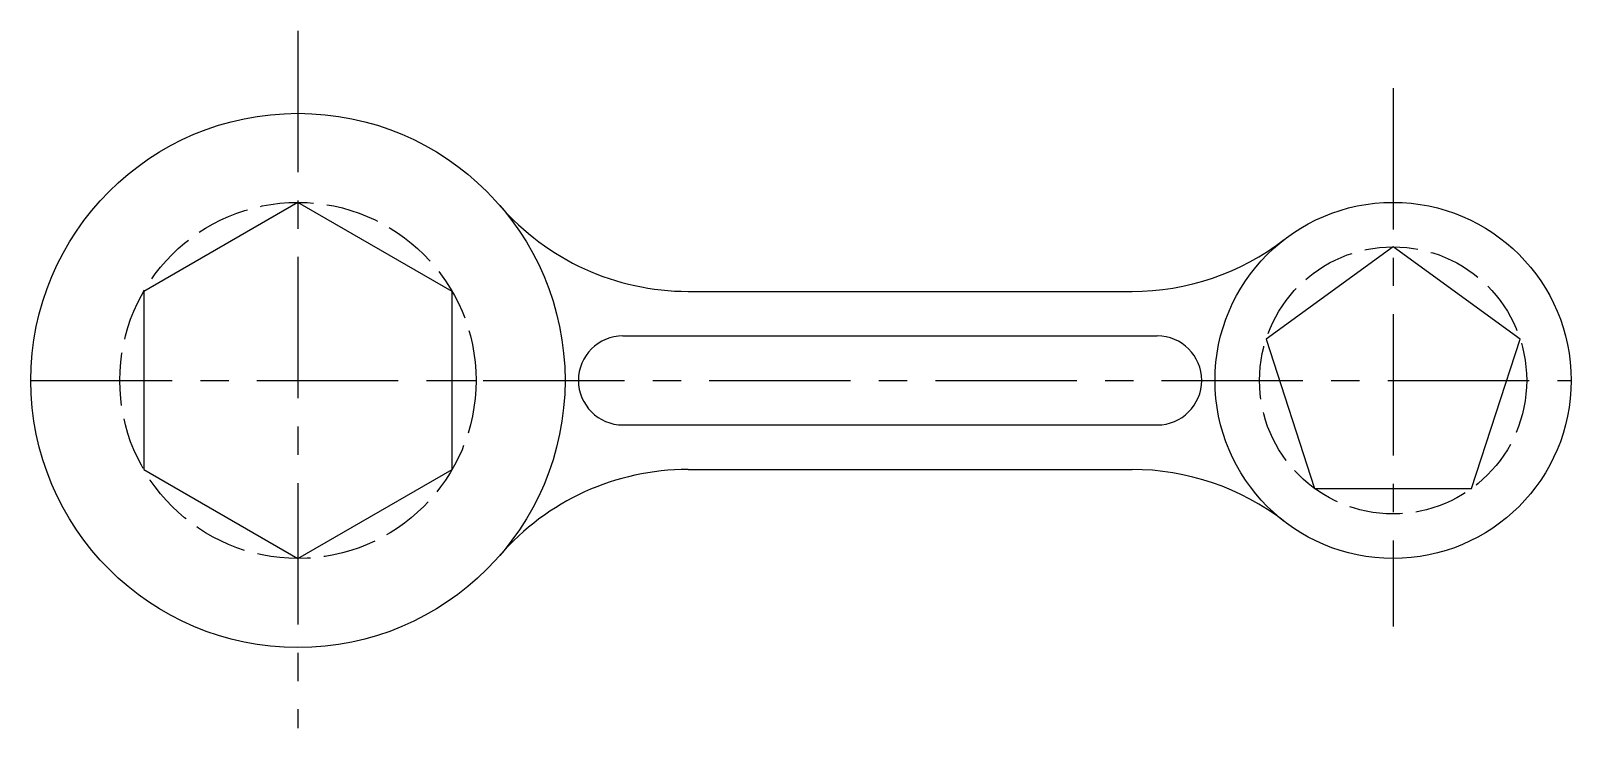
# Model space of a CAD drawing. Header units: millimetres. Extents: x 1568 to 31342, y 459 to 4403.
# Drawn here: x 8585.9 to 8758.9, y 3855.4 to 3933.8 of the extents above; entities that cross this region are included whole.
import ezdxf

# ---------------------------------------------------------------- set-up
doc = ezdxf.new("R2010")
doc.units = ezdxf.units.MM
doc.header["$LTSCALE"] = 0.5
doc.linetypes.add('ACAD_ISO02W100', pattern=[15, 12, -3])
doc.linetypes.add('CENTER', pattern=[50.8, 31.75, -6.35, 6.35, -6.35])
doc.layers.add('mid ponit', color=80, linetype='CENTER')

msp = doc.modelspace()

# ---------------------------------------------------------------- linework, layer by layer
for p, q in [((8659.679, 3904.496), (8709.536, 3904.496)), ((8652.361, 3899.496), (8712.361, 3899.496)), ((8633.182, 3894.496), (8635.861, 3894.496)), ((8652.361, 3889.496), (8712.361, 3889.496)), ((8659.679, 3884.496), (8709.536, 3884.496))]:
    msp.add_line(p, q)
for points in [[(8615.861, 3914.496), (8598.541, 3904.496), (8598.541, 3884.496), (8615.861, 3874.496), (8633.182, 3884.496), (8633.182, 3904.496)], [(8738.861, 3909.496), (8724.595, 3899.131), (8730.045, 3882.361), (8747.678, 3882.361), (8753.127, 3899.131)]]:
    msp.add_lwpolyline(points, close=True)
for centre, radius in [((8615.861, 3894.496), 30), ((8738.861, 3894.496), 20)]:
    msp.add_circle(centre, radius)
at = {"linetype": 'ACAD_ISO02W100'}
for centre, radius in [((8615.861, 3894.496), 20), ((8738.861, 3894.496), 15)]:
    msp.add_circle(centre, radius, dxfattribs=at)
for centre, radius, start, end in [((8659.679, 3932.496), 28, 220.93272, 270), ((8709.536, 3932.496), 28, 270, 307.65846), ((8652.361, 3894.496), 5, 90, 270), ((8712.361, 3894.496), 5, 270, 90), ((8659.679, 3856.496), 28, 90, 139.06728), ((8709.536, 3856.496), 28, 52.34154, 90)]:
    msp.add_arc(centre, radius, start, end)
at = {"layer": 'mid ponit'}
for p, q in [((8615.861, 3933.763), (8615.861, 3855.439)), ((8738.861, 3927.332), (8738.861, 3866.874)), ((8585.861, 3894.496), (8758.861, 3894.496))]:
    msp.add_line(p, q, dxfattribs=at)

doc.saveas('drawing.dxf')
